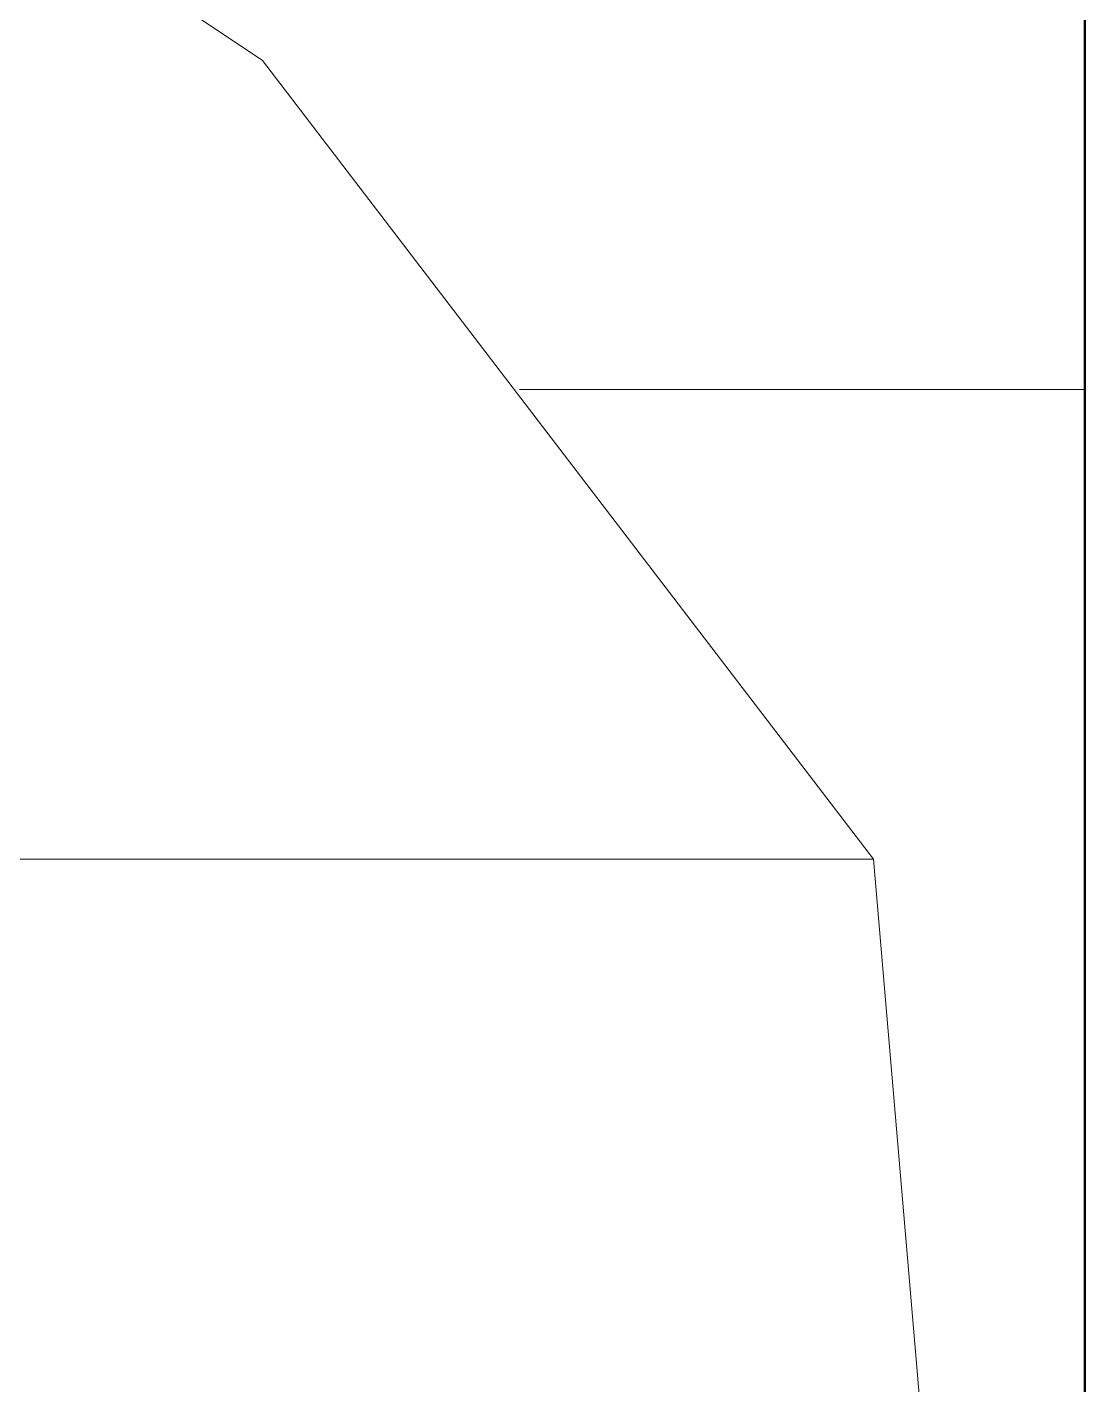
# Model space of a CAD drawing. Header units: metres. Extents: x 10 to 831, y 10 to 584.
# Drawn here: x 531 to 540, y 335.53 to 347.08 of the extents above; entities that cross this region are included whole.
import ezdxf

# ---------------------------------------------------------------- set-up
doc = ezdxf.new("R2010")
doc.units = ezdxf.units.M
doc.layers.add('CUT', color=7, linetype='Continuous', lineweight=50)
doc.layers.add('VIS', color=8, linetype='Continuous', lineweight=13)

msp = doc.modelspace()

# ---------------------------------------------------------------- linework, layer by layer
at = {"layer": 'CUT'}
msp.add_line((540, 384), (540, 288), dxfattribs=at)
at = {"layer": 'VIS'}
for p, q in [((540, 288), (540, 384)), ((540, 288), (540, 384)), ((530.6, 348.4), (533, 346.8)), ((533, 346.8), (538.2, 340)), ((535.1864, 344), (540, 344)), ((540, 344), (539.8396, 344)), ((540, 344), (540, 344)), ((540, 344), (540, 326)), ((540, 326), (540, 344)), ((533.1624, 340), (530.556, 340)), ((535.3012, 340), (533.1624, 340)), ((536.8908, 340), (535.3012, 340)), ((537.8696, 340), (536.8908, 340)), ((538.2, 340), (537.8696, 340)), ((538.2, 340), (539.4, 326))]:
    msp.add_line(p, q, dxfattribs=at)

doc.saveas('drawing.dxf')
